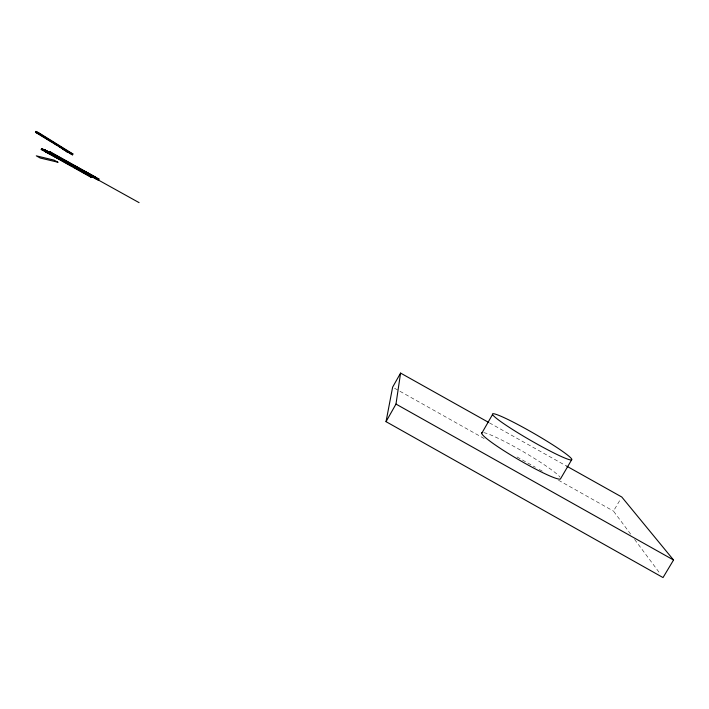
<?xml version="1.0" encoding="UTF-8"?>
<svg xmlns="http://www.w3.org/2000/svg" width="709" height="709" viewBox="0 0 709 709"><rect width="100%" height="100%" fill="white"/><g stroke="black" fill="none" stroke-linecap="round" stroke-linejoin="round"><path stroke-width="0.53" stroke-dasharray="3.54 2.66" d="M630.655 534.134L613.471 511.092L620.685 498.897M489.458 422.874L566.73 466.168M394.558 388.248L485.213 439.119M517.029 456.977L535.357 467.258M539.212 469.42L543.076 471.582M558.506 480.241L613.471 511.092M634.617 539.452L659.724 573.138M483.742 432.632A45.713 4.609 30.2 0 1 523.889 452.085A45.713 4.609 30.2 0 1 560.013 477.077"/><path stroke-width="1.06" d="M566.73 466.168L621.793 497.018L673.55 560.013L663.03 577.569L386.033 421.66L395.985 404.077L400.585 373.085L488.492 422.334M386.033 421.66L392.626 387.167L400.585 373.085M35.45 132.291L35.902 131.431L38.703 132.725L72.921 153.977L72.469 154.854L35.45 132.291L38.189 133.558M41.68 148.544L92.143 176.39L91.683 177.268L90.575 177.028L41.228 149.422L41.68 148.544L139.088 202.641M49.072 152.648L49.515 151.779L50.711 152.098L98.985 179.058L98.533 179.918L97.496 179.696L92.205 176.745M50.259 152.949L50.711 152.098M69.686 153.587L70.147 152.71L35.902 131.431M90.575 177.028L91.044 176.151M82.421 171.516L95.759 178.686L96.211 177.826L45.11 150.14L44.649 151.008L45.358 151.735L55.196 156.778M97.496 179.696L97.957 178.836L98.985 179.058M481.641 433.465L492.551 414.499M571.587 459.911A45.793 3.837 30 0 1 508.22 426.676A45.793 3.837 30 0 1 516.737 423.938A45.793 3.837 30 0 1 571.587 459.911L560.402 479.036A45.713 4.609 30.2 0 1 514.53 457.261A45.713 4.609 30.2 0 1 482.395 432.517M94.891 178.243L96.211 177.826L45.11 150.14L95.369 177.046L94.917 177.906L95.759 178.686M41.228 149.422L44.756 151.026M66.469 151.726L68.64 152.63M70.147 152.71L72.921 153.977M93.118 176.984L94.917 177.906L93.003 176.833M57.145 157.779L61.054 159.782M64.962 161.794L96.211 177.826L45.819 150.849L45.358 151.735L56.56 157.451M58.492 158.444L60.425 159.445M67.204 162.919L71.077 164.913M73.009 165.906L95.263 177.339M47.432 152.488L45.518 151.451L60.362 159.605M49.355 153.525L55.107 156.636M67.071 163.23L71.866 165.817M77.627 168.928L80.498 170.479M62.516 149.129L68.525 152.462M69.057 163.487L45.11 150.14L64.998 161.386M70.971 164.55L72.885 165.622M74.8 166.686L76.714 167.758M49.515 151.779L97.957 178.836M92.746 176.683L98.533 179.918M50.038 153.188L55.834 156.423M53.237 155.776L71.494 165.986M73.417 167.058L91.683 177.268M395.985 404.077L673.55 560.013M38.348 133.638L51.509 141.827M53.397 142.996L57.154 145.336M59.033 146.506L62.8 148.846M64.679 150.016L67.497 151.761M69.385 152.931L72.469 154.854M57.89 162.228L40.2 158.027L36.292 155.838L54.168 160.145L57.89 162.228"/></g></svg>
